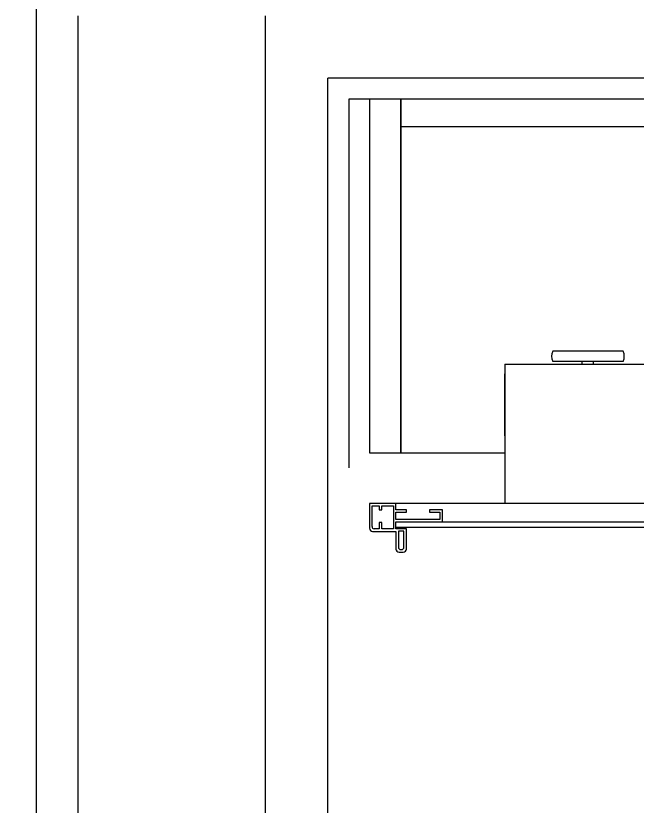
# Model space of a CAD drawing. Header units: millimetres. Extents: x 238075 to 303070, y -258150 to -205841.
# Drawn here: x 249252.6 to 249551.3, y -239091 to -238711.2 of the extents above; entities that cross this region are included whole.
import ezdxf

# ---------------------------------------------------------------- set-up
doc = ezdxf.new("R2010")
doc.units = ezdxf.units.MM
doc.header["$LTSCALE"] = 200
for name, color, linetype in [('L4', 4, 'Continuous'), ('아파트', 253, 'Continuous'), ('헤드반경1', 1, 'Continuous')]:
    doc.layers.add(name, color=color, linetype=linetype)

# ---------------------------------------------------------------- blocks, each defined once
blk = doc.blocks.new('A$C221D5E5E')
at = {"layer": '헤드반경1'}
blk.add_circle((0, 0), 2600, dxfattribs=at)

msp = doc.modelspace()

# ---------------------------------------------------------------- linework, layer by layer
at = {"layer": 'L4'}
for p, q in [((249262.64, -240451.22), (249262.64, -238651.22)), ((249282.64, -240431.22), (249282.64, -238711.22)), ((249372.64, -240431.22), (249372.64, -238711.22)), ((249402.64, -240311.22), (249402.64, -238741.22)), ((250822.64, -238741.22), (249402.64, -238741.22)), ((249412.64, -238751.22), (249412.64, -238928.41)), ((250812.64, -238751.22), (249412.64, -238751.22)), ((249412.64, -238751.22), (249412.64, -238751.22)), ((249437.64, -238751.22), (249422.64, -238751.22)), ((249422.64, -238751.22), (249422.64, -238921.22)), ((249437.64, -238921.22), (249437.64, -238751.22)), ((250787.64, -238751.22), (249437.64, -238751.22)), ((249437.64, -238751.22), (249437.64, -238921.22)), ((250787.64, -238764.62), (249437.64, -238764.62)), ((249544.54, -238872.37), (249510.74, -238872.37)), ((249487.64, -238878.57), (249567.64, -238878.57)), ((249487.64, -238878.57), (249487.64, -238945.57, 0)), ((249544.54, -238877.27), (249510.74, -238877.27)), ((249524.94, -238878.57), (249524.94, -238877.27)), ((249530.34, -238878.57), (249530.34, -238877.27)), ((249487.64, -238913.07), (249487.64, -238883.27)), ((249487.64, -238913.07), (249487.54, -238913.17)), ((249422.64, -238921.22), (249437.64, -238921.22)), ((249437.64, -238921.22), (249487.64, -238921.22)), ((249435.37, -238945.57), (249422.67, -238945.57)), ((249422.67, -238945.57), (249422.67, -238954.77)), ((249423.87, -238954.67), (249423.87, -238946.67)), ((249423.87, -238946.67), (249427.37, -238946.67)), ((249427.37, -238946.67), (249427.37, -238948.67)), ((249427.37, -238948.67), (249428.57, -238948.67)), ((249428.57, -238948.67), (249428.57, -238946.67)), ((249428.57, -238946.67), (249434.17, -238946.67)), ((249434.17, -238946.67), (249434.17, -238957.67)), ((250126.17, -238945.57, 0), (249435.37, -238945.57, 0)), ((249435.37, -238948.57), (249435.37, -238945.57)), ((249440.37, -238948.57), (249435.37, -238948.57)), ((249440.37, -238949.77), (249440.37, -238948.57)), ((249457.67, -238948.57), (249451.47, -238948.57)), ((249451.47, -238948.57), (249451.47, -238949.77)), ((249457.67, -238954.37), (249457.67, -238948.57)), ((249435.37, -238953.27), (249435.37, -238949.77)), ((249435.37, -238949.77), (249440.37, -238949.77)), ((249451.47, -238949.77), (249456.47, -238949.77)), ((249456.47, -238949.77), (249456.47, -238953.27)), ((249422.67, -238954.77), (249422.67, -238957.47)), ((249423.87, -238956.67), (249423.87, -238954.67)), ((249428.57, -238954.67), (249427.37, -238954.67)), ((249427.37, -238954.67), (249427.37, -238957.67)), ((249428.57, -238957.67), (249428.57, -238954.67)), ((249456.47, -238953.27), (249435.37, -238953.27)), ((249435.37, -238957.77), (249435.37, -238954.37)), ((249435.37, -238954.37), (249457.67, -238954.37)), ((249435.37, -238954.37), (250126.17, -238954.37)), ((249435.37, -238957.17), (249435.37, -238954.37)), ((249424.17, -238958.97), (249435.37, -238958.97)), ((249427.37, -238957.67), (249424.87, -238957.67)), ((249434.17, -238957.67), (249428.57, -238957.67)), ((250126.17, -238957.17), (249435.37, -238957.17)), ((249440.37, -238957.77), (249435.37, -238957.77)), ((249435.37, -238958.97), (249435.37, -238967.47)), ((249439.17, -238958.87), (249436.57, -238958.87)), ((249436.57, -238958.87), (249436.57, -238966.67)), ((249439.17, -238966.67), (249439.17, -238958.87)), ((249440.37, -238967.47), (249440.37, -238957.77)), ((249437.57, -238967.67), (249438.17, -238967.67)), ((249436.87, -238968.97), (249438.87, -238968.97))]:
    msp.add_line(p, q, dxfattribs=at)
for centre, radius, start, end in [((249515.44, -238874.82), 5.3, 152.4784, 207.5216), ((249539.84, -238874.82), 5.3, 332.4784, 27.5216), ((249424.87, -238956.67), 1, 180, 270), ((249424.17, -238957.47), 1.5, 180, 270), ((249436.87, -238967.47), 1.5, 180, 270), ((249437.57, -238966.67), 1, 180, 270), ((249438.17, -238966.67), 1, 270, 0), ((249438.87, -238967.47), 1.5, 270, 0)]:
    msp.add_arc(centre, radius, start, end, dxfattribs=at)
at = {"layer": '아파트'}
msp.add_circle((263075.37, -230841.08, 54985.43), 25000, dxfattribs=at)

# ---------------------------------------------------------------- block references
at = {"layer": '헤드반경1', "rotation": 331.1402425143963}
msp.add_blockref('A$C221D5E5E', (250768.81, -237127.39, 54985.43), dxfattribs=at)

doc.saveas('drawing.dxf')
